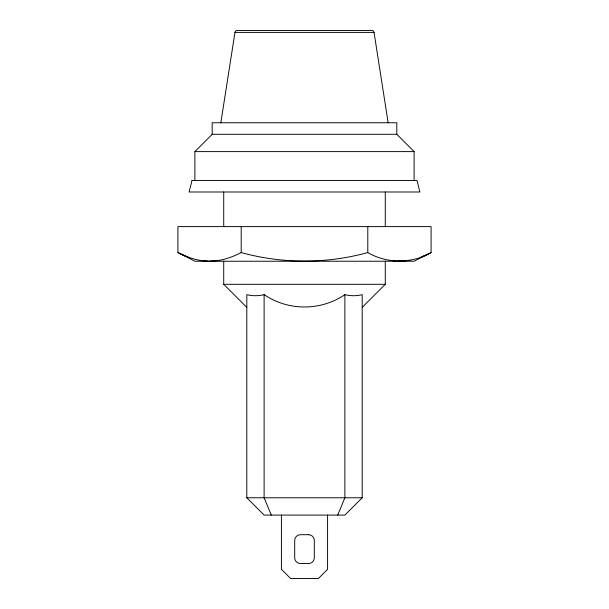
<?xml version="1.0" encoding="UTF-8"?>
<svg xmlns="http://www.w3.org/2000/svg" width="609" height="609" viewBox="0 0 609 609"><rect width="100%" height="100%" fill="white"/><g stroke="black" fill="none" stroke-linecap="round" stroke-linejoin="round"><path stroke-width="0.91" d="M220.846 122.759L234.96 32.399A2.307 2.307 0 0 1 237.244 30.45L371.756 30.45A2.307 2.307 0 0 1 374.04 32.399L388.154 122.759M337.713 515.085L344.884 497.774L344.884 294.657A71.42 50.501 90 0 0 362.195 294.657L362.195 497.774L344.884 515.085L264.116 515.085L246.805 497.774L246.805 294.657A71.42 50.501 -90 0 0 264.116 294.657C288.285 311.077 320.722 311.077 344.884 294.657M194.88 180.454L194.88 151.611L212.191 134.3L396.809 134.3L414.12 151.611L414.12 180.454M362.195 307.385L385.276 284.304L385.276 261.231M431.081 252.575L414.12 261.231L194.971 261.231L177.919 252.575L177.919 226.609L431.081 226.609L431.081 252.575C411.714 263.842 387.164 263.804 367.79 252.575C326.515 263.903 282.477 263.925 241.21 252.575C229.882 258.399 217.093 262.35 204.243 260.949M429.132 253.542L421.268 256.929M408.045 260.507L409.37 260.287M214.863 260.949L209.565 261.231M405.388 260.88L397.449 261.192M234.96 32.399L374.04 32.399M194.88 151.611L414.12 151.611M223.724 261.231L223.724 284.304L385.276 284.304M246.805 497.774L362.195 497.774M207.585 261.192C197.179 260.759 187.138 257.272 177.919 252.575M393.475 260.88L395.462 261.071M185.76 256.161L187.732 256.929M185.113 255.902L179.868 253.542M223.724 284.304L246.805 307.385M271.287 515.085L264.116 497.774L264.116 294.657M396.809 134.3L396.809 122.759L212.191 122.759L212.191 134.3M385.276 191.995L385.276 226.609M367.79 226.609L367.79 252.575M327.581 515.085L327.581 569.316L318.347 578.55L290.653 578.55L281.419 569.316L281.419 515.085M241.21 226.609L241.21 252.575M223.724 191.995L223.724 226.609M191.995 180.454L189.11 191.995L419.89 191.995L417.005 180.454L191.995 180.454M308.542 534.702L300.458 534.702A5.77 5.77 0 0 0 294.695 540.472L294.695 557.783A5.77 5.77 0 0 0 300.458 563.546L308.542 563.546A5.77 5.77 0 0 0 314.305 557.783L314.305 540.472A5.77 5.77 0 0 0 308.542 534.702"/></g></svg>
